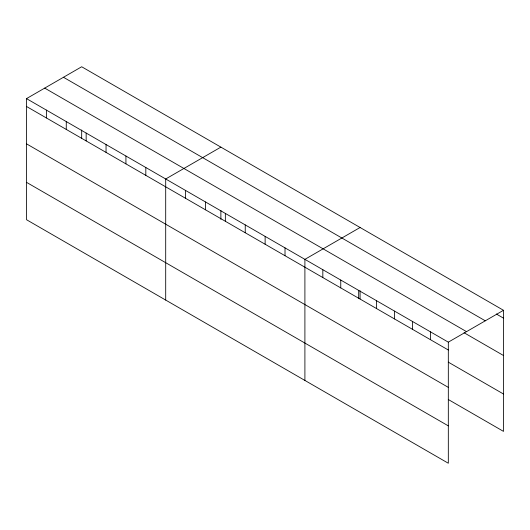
<?xml version="1.0" encoding="UTF-8"?>
<svg xmlns="http://www.w3.org/2000/svg" width="530" height="530" viewBox="0 0 530 530"><rect width="100%" height="100%" fill="white"/><g stroke="black" fill="none" stroke-linecap="round" stroke-linejoin="round"><path stroke-width="0.79" d="M26.5 98.62L448.32 342.155L448.32 463.24L26.5 219.705L26.5 98.62L81.68 66.76L503.5 310.295L503.5 431.38L448.281 399.501M220.877 147.128L165.698 178.988L165.698 300.073M360.082 227.496L304.902 259.356L304.902 380.434M448.32 342.155L503.5 310.295M496.332 314.005L503.5 318.146M63.467 77.274L485.288 320.809M44.712 88.106L466.533 331.641M464.061 332.741L503.5 355.511M26.5 106.47L448.32 350.005M448.281 362.136L503.5 394.015M26.5 143.835L448.32 387.37M26.5 182.333L448.32 425.868M430.393 331.806L430.393 339.65M412.466 321.452L412.466 329.302M394.539 311.103L394.539 318.954M376.611 300.755L376.611 308.606M360.082 290.731L360.082 298.927M358.684 290.4L358.684 298.251M340.757 280.052L340.757 287.903M322.83 269.704L322.83 277.554M285.014 247.874L285.014 255.718M265.132 236.393L265.132 244.237M245.244 224.912L245.244 232.756M225.356 213.431L225.356 221.275M220.877 210.364L220.877 219.374M205.474 201.95L205.474 209.794M185.586 190.469L185.586 198.313M145.816 167.506L145.816 175.351M125.928 156.025L125.928 163.876M106.046 144.544L106.046 152.395M86.158 133.063L86.158 140.914M81.68 130.002L81.68 138.191M66.27 121.582L66.27 129.433M46.388 110.101L46.388 117.951"/></g></svg>
